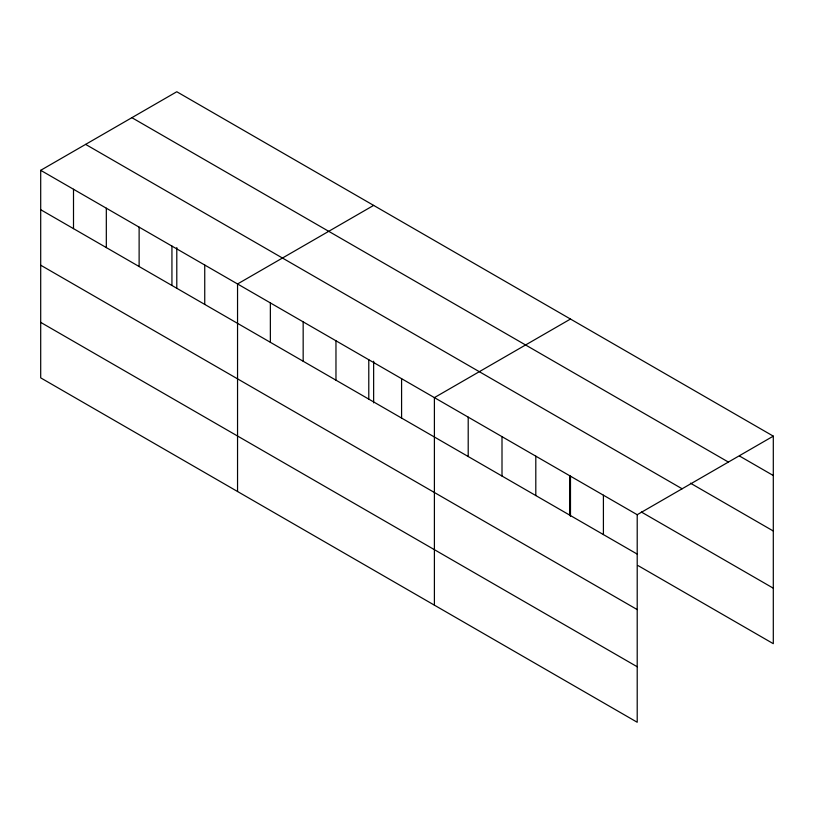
<?xml version="1.0" encoding="UTF-8"?>
<svg xmlns="http://www.w3.org/2000/svg" width="814" height="814" viewBox="0 0 814 814"><rect width="100%" height="100%" fill="white"/><g stroke="black" fill="none" stroke-linecap="round" stroke-linejoin="round"><path stroke-width="1.22" d="M40.7 170.319L637.209 514.713L637.209 722.252L40.7 377.859L40.7 170.319L176.791 91.748L773.3 436.141L773.3 643.681L638.095 565.618M373.636 205.393L237.546 283.964L237.546 491.514M570.482 319.047L434.401 397.619L434.401 605.158M637.209 514.713L773.3 436.141M739.499 456.013L773.3 475.529M131.878 117.674L728.388 462.067M690.435 483.17L773.3 531.013M85.612 144.383L682.122 488.776M641.361 512.016L773.3 588.196M40.7 209.707L637.209 554.1M40.7 265.201L637.209 609.584M40.7 322.375L637.209 666.758M603.408 495.197L603.408 534.584M570.482 476.139L570.482 516.503M569.607 475.681L569.607 515.069M535.805 456.166L535.805 495.553M502.004 436.65L502.004 476.037M468.203 417.134L468.203 456.522M401.587 378.673L401.587 418.06M373.636 361.233L373.636 402.849M368.783 359.737L368.783 399.125M335.968 340.791L335.968 380.179M303.164 321.845L303.164 361.233M270.36 302.91L270.36 342.297M204.741 265.028L204.741 304.416M176.791 247.588L176.791 287.942M171.937 246.082L171.937 285.47M139.123 227.137L139.123 266.534M106.319 208.201L106.319 247.588M73.504 189.255L73.504 228.642"/></g></svg>
